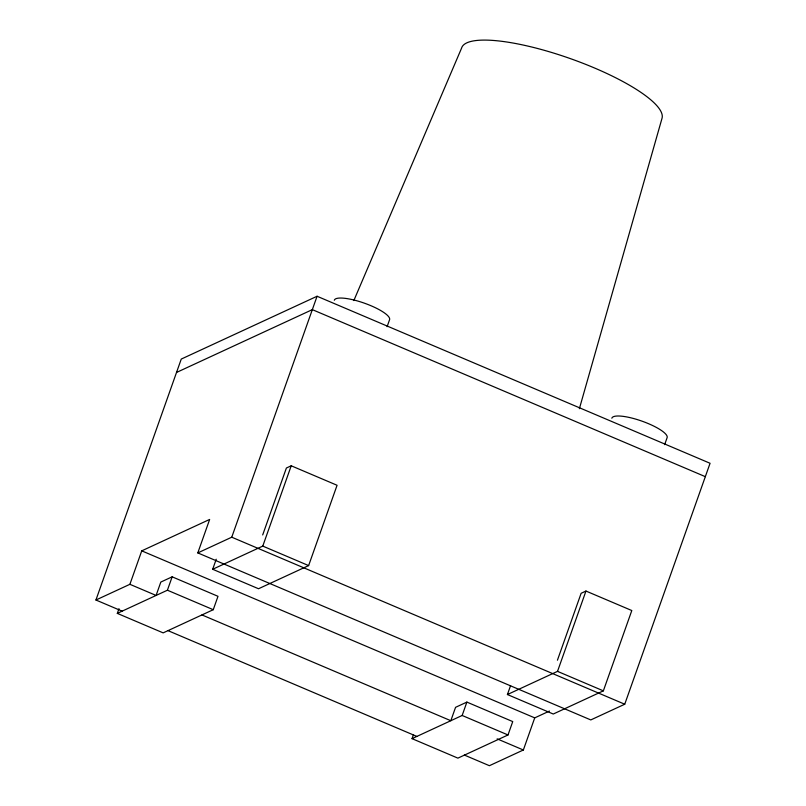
<?xml version="1.0" encoding="UTF-8"?>
<svg xmlns="http://www.w3.org/2000/svg" width="806" height="806" viewBox="0 0 806 806"><rect width="100%" height="100%" fill="white"/><g stroke="black" fill="none" stroke-linecap="round" stroke-linejoin="round"><path stroke-width="1.21" d="M579.373 408.713L662.028 118.281A106.201 26.054 19.5 0 0 568.915 58.103A106.201 26.054 19.5 0 0 461.566 48.159L353.844 300.547M95.934 600.017L181.259 359.073L317.07 296.255L710.066 463.279L624.741 704.222L590.788 719.929L197.802 552.906L209.651 519.437L141.745 550.851L129.887 584.31L95.934 600.017L122.139 611.15M129.887 584.31L156.092 595.443L160.827 582.063L172.152 576.824L217.993 596.309L213.258 609.699L163.155 632.871L117.313 613.386L118.986 608.661M117.313 613.386L167.406 590.214L172.152 576.824M262.685 534.942L286.392 468.014L291.218 465.787L337.069 485.272L308.627 565.59L258.525 588.753L212.683 569.268L216.23 559.233M197.802 552.906L231.755 537.199L317.07 296.255M212.683 569.268L262.776 546.095L291.218 465.787M387.102 326.692L389.61 319.599A29.298 7.183 19.5 0 0 363.919 303.006A29.298 7.183 19.5 0 0 334.309 300.265M201.943 614.928L450.826 720.715L455.571 707.325L466.886 702.097L512.737 721.582L508.002 734.961L457.899 758.134L412.047 738.649L413.307 735.102M412.047 738.649L462.15 715.476L466.886 702.097M557.43 660.215L581.136 593.287L585.962 591.05L631.803 610.535L603.362 690.853L553.269 714.025L507.417 694.54L510.581 685.614M464.337 755.051L489.403 765.7L523.356 749.993L534.731 717.874L549.44 711.063M507.417 694.54L557.52 671.368L585.962 591.05M664.638 444.65L667.156 437.557A29.298 7.183 19.5 0 0 641.465 420.964A29.298 7.183 19.5 0 0 611.855 418.223M176.524 372.453L312.335 309.635L705.321 476.658M262.776 546.095L308.627 565.59M557.52 671.368L603.362 690.853M231.755 537.199L624.741 704.222M141.745 550.851L534.731 717.874M167.406 590.214L213.258 609.699M462.15 715.476L508.002 734.961M497.151 738.86L523.356 749.993M167.991 630.635L416.873 736.422"/></g></svg>
